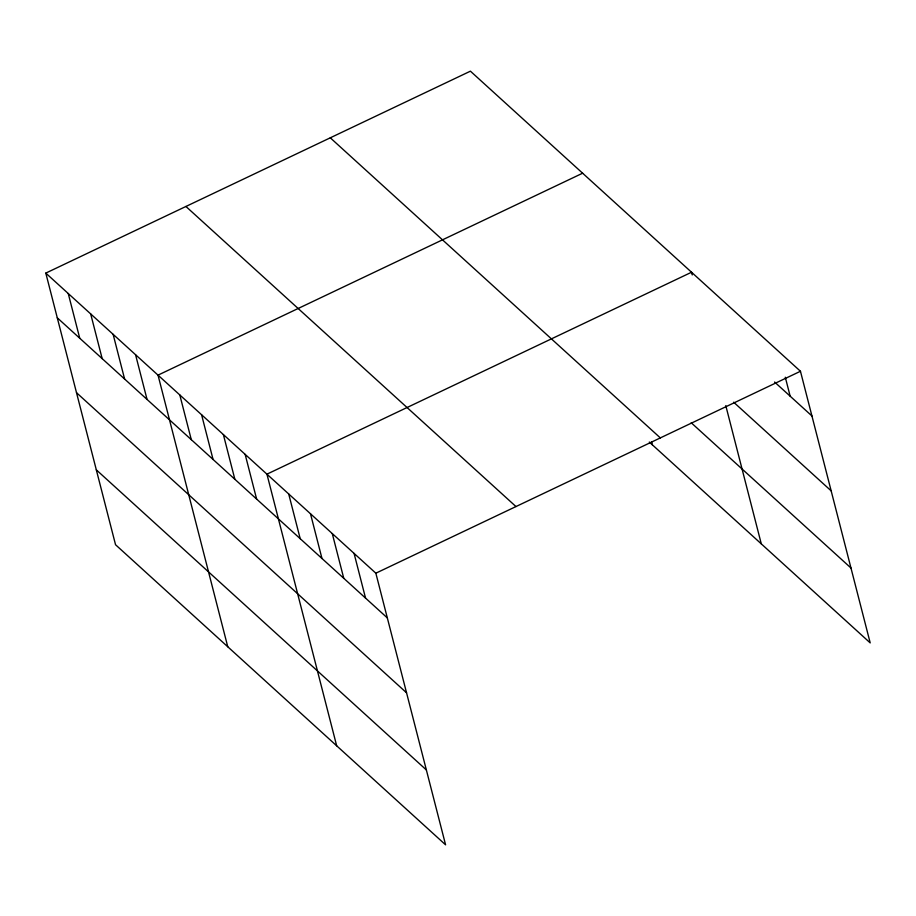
<?xml version="1.0" encoding="UTF-8"?>
<svg xmlns="http://www.w3.org/2000/svg" width="916" height="916" viewBox="0 0 916 916"><rect width="100%" height="100%" fill="white"/><g stroke="black" fill="none" stroke-linecap="round" stroke-linejoin="round"><path stroke-width="1.37" d="M45.8 273.105L375.846 573.198L445.588 844.827L115.542 544.734L45.8 273.105L470.412 71.173L800.458 371.266L870.2 642.895L649.307 442.05M582.622 173.204L158.021 375.136L227.763 646.765M375.846 573.198L800.458 371.266M774.592 382.029L811.942 415.978M733.659 402.204L831.167 490.861M691.225 422.768L850.975 568.012M330.287 137.812L660.333 437.905M185.925 206.466L515.971 506.559M57.284 317.818L387.331 617.911M76.509 392.701L406.555 692.794M96.317 469.851L426.364 769.944M785.287 377.209L790.153 396.17M692.233 274.949L691.546 272.235L266.934 474.167L336.676 745.796M725.781 405.605L761.288 543.864M651.677 442.153L652.364 444.832M354.068 553.39L365.541 598.102M332.279 533.593L343.763 578.305M310.501 513.784L321.974 558.497M288.712 493.976L300.196 538.688M245.144 454.359L256.629 499.071M223.367 434.562L234.851 479.274M201.589 414.753L213.062 459.466M179.799 394.945L191.284 439.657M135.568 354.732L147.052 399.445M113.126 334.329L124.61 379.041M90.684 313.913L102.168 358.625M68.242 293.509L79.726 338.222"/></g></svg>
